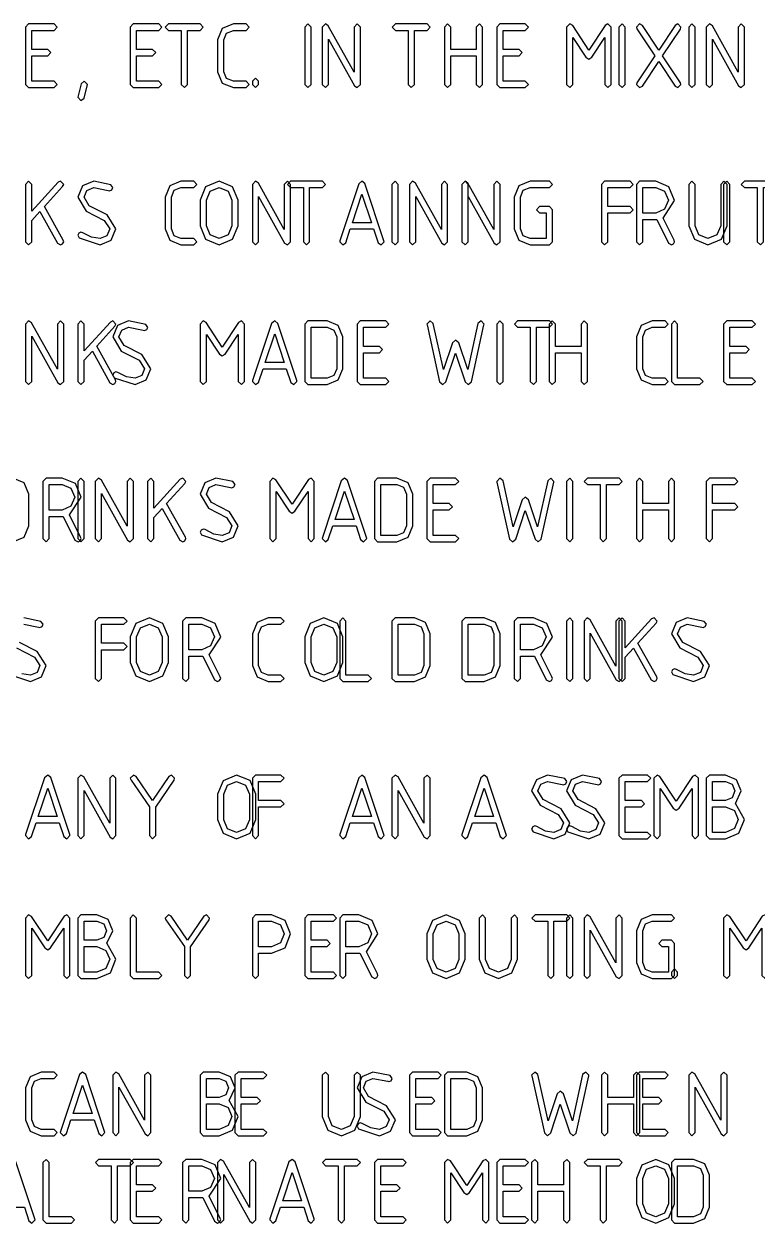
# Model space of a CAD drawing. Header units: metres. Extents: x 0 to 16.5, y 0 to 11.5.
# Drawn here: x 13.921 to 14.504, y 1.167 to 2.12 of the extents above; entities that cross this region are included whole.
import ezdxf

# ---------------------------------------------------------------- set-up
doc = ezdxf.new("R2010")
doc.units = ezdxf.units.M

msp = doc.modelspace()

# ---------------------------------------------------------------- linework, layer by layer
for points in [[(13.9242, 2.06944), (13.9444, 2.06944), (13.9469, 2.07194), (13.9444, 2.07449), (13.9267, 2.07449), (13.9267, 2.09478), (13.9394, 2.09478), (13.9419, 2.09728), (13.9394, 2.09983), (13.9267, 2.09983), (13.9267, 2.11501), (13.9444, 2.11501), (13.9469, 2.11751), (13.9444, 2.12007), (13.9242, 2.12007), (13.9217, 2.11751), (13.9217, 2.07194), (13.9242, 2.06944)], [(14.0075, 2.06944), (14.0278, 2.06944), (14.0303, 2.07194), (14.0278, 2.07449), (14.01, 2.07449), (14.01, 2.09478), (14.0228, 2.09478), (14.0253, 2.09728), (14.0228, 2.09983), (14.01, 2.09983), (14.01, 2.11501), (14.0278, 2.11501), (14.0303, 2.11751), (14.0278, 2.12007), (14.0075, 2.12007), (14.005, 2.11751), (14.005, 2.07194), (14.0075, 2.06944)], [(14.0354, 2.11501), (14.0456, 2.11501), (14.0456, 2.07194), (14.0481, 2.06944), (14.0506, 2.07194), (14.0506, 2.11501), (14.0607, 2.11501), (14.0632, 2.11751), (14.0607, 2.12007), (14.0354, 2.12007), (14.0329, 2.11751), (14.0354, 2.11501)], [(14.0871, 2.12007), (14.0782, 2.11637), (14.0744, 2.10742), (14.0744, 2.08208), (14.0782, 2.07314), (14.0871, 2.06944), (14.0972, 2.06944), (14.0997, 2.07194), (14.0972, 2.07449), (14.0871, 2.07449), (14.0817, 2.07667), (14.0794, 2.08208), (14.0794, 2.10742), (14.0817, 2.11285), (14.0871, 2.11501), (14.0972, 2.11501), (14.0997, 2.11751), (14.0972, 2.12007), (14.0871, 2.12007)], [(14.1489, 2.07194), (14.1489, 2.11751), (14.1464, 2.12007), (14.1439, 2.11751), (14.1439, 2.07194), (14.1464, 2.06944), (14.1489, 2.07194)], [(14.1626, 2.11854), (14.1603, 2.12007), (14.1578, 2.11751), (14.1578, 2.07194), (14.1603, 2.06944), (14.1628, 2.07194), (14.1628, 2.10792), (14.1835, 2.07081), (14.1857, 2.06944), (14.1882, 2.07194), (14.1882, 2.11751), (14.1857, 2.12007), (14.1832, 2.11751), (14.1832, 2.08176), (14.1626, 2.11854)], [(14.216, 2.11501), (14.2261, 2.11501), (14.2261, 2.07194), (14.2286, 2.06944), (14.2311, 2.07194), (14.2311, 2.11501), (14.2412, 2.11501), (14.2438, 2.11751), (14.2412, 2.12007), (14.216, 2.12007), (14.2135, 2.11751), (14.216, 2.11501)], [(14.2575, 2.06944), (14.26, 2.07194), (14.26, 2.09478), (14.2804, 2.09478), (14.2804, 2.07194), (14.2829, 2.06944), (14.2854, 2.07194), (14.2854, 2.11751), (14.2829, 2.12007), (14.2804, 2.11751), (14.2804, 2.09983), (14.26, 2.09983), (14.26, 2.11751), (14.2575, 2.12007), (14.255, 2.11751), (14.255, 2.07194), (14.2575, 2.06944)], [(14.2992, 2.06944), (14.3194, 2.06944), (14.3219, 2.07194), (14.3194, 2.07449), (14.3017, 2.07449), (14.3017, 2.09478), (14.3144, 2.09478), (14.3169, 2.09728), (14.3144, 2.09983), (14.3017, 2.09983), (14.3017, 2.11501), (14.3194, 2.11501), (14.3219, 2.11751), (14.3194, 2.12007), (14.2992, 2.12007), (14.2967, 2.11751), (14.2967, 2.07194), (14.2992, 2.06944)], [(14.3829, 2.11888), (14.37, 2.09933), (14.3571, 2.11882), (14.3547, 2.12007), (14.3522, 2.11751), (14.3522, 2.07194), (14.3547, 2.06944), (14.3572, 2.07194), (14.3572, 2.10932), (14.3676, 2.09375), (14.37, 2.09218), (14.3722, 2.09375), (14.3826, 2.10932), (14.3826, 2.07194), (14.3851, 2.06944), (14.3876, 2.07194), (14.3876, 2.11751), (14.3851, 2.12007), (14.3829, 2.11888)], [(14.3989, 2.07194), (14.3989, 2.11751), (14.3964, 2.12007), (14.3939, 2.11751), (14.3939, 2.07194), (14.3964, 2.06944), (14.3989, 2.07194)], [(14.4428, 2.11604), (14.4432, 2.11746), (14.4407, 2.12007), (14.4386, 2.11888), (14.4256, 2.09928), (14.4125, 2.11893), (14.4103, 2.12007), (14.4078, 2.11751), (14.4082, 2.1161), (14.4225, 2.09472), (14.4082, 2.07335), (14.4078, 2.07194), (14.4103, 2.06944), (14.4125, 2.07053), (14.4256, 2.09022), (14.4386, 2.07064), (14.4407, 2.06944), (14.4432, 2.07194), (14.4428, 2.07335), (14.4286, 2.09472), (14.4428, 2.11604)], [(14.4544, 2.07194), (14.4544, 2.11751), (14.4519, 2.12007), (14.4494, 2.11751), (14.4494, 2.07194), (14.4519, 2.06944), (14.4544, 2.07194)], [(14.4682, 2.11854), (14.4658, 2.12007), (14.4633, 2.11751), (14.4633, 2.07194), (14.4658, 2.06944), (14.4683, 2.07194), (14.4683, 2.10792), (14.489, 2.07081), (14.4912, 2.06944), (14.4938, 2.07194), (14.4938, 2.11751), (14.4912, 2.12007), (14.4887, 2.11751), (14.4887, 2.08176), (14.4682, 2.11854)], [(13.966, 2.0726), (13.9633, 2.06185), (13.9658, 2.05931), (13.9683, 2.06119), (13.971, 2.07194), (13.9683, 2.07449), (13.966, 2.0726)], [(14.1022, 2.07194), (14.1047, 2.06944), (14.1072, 2.07194), (14.1072, 2.07454), (14.1047, 2.07704), (14.1022, 2.07454), (14.1022, 2.07194)], [(13.9472, 1.94581), (13.9496, 1.94444), (13.9512, 1.94521), (13.9521, 1.94694), (13.9517, 1.94819), (13.9368, 1.97487), (13.9512, 1.99083), (13.9521, 1.99251), (13.9496, 1.99507), (13.9476, 1.99419), (13.9267, 1.97119), (13.9267, 1.99251), (13.9242, 1.99507), (13.9217, 1.99251), (13.9217, 1.94694), (13.9242, 1.94444), (13.9267, 1.94694), (13.9267, 1.96376), (13.9332, 1.97097), (13.9472, 1.94581)], [(13.9867, 1.96832), (13.9725, 1.97558), (13.9683, 1.98242), (13.9706, 1.98774), (13.976, 1.99001), (13.9876, 1.98768), (13.9886, 1.98742), (13.9904, 1.98813), (13.9912, 1.98996), (13.9896, 1.99229), (13.976, 1.99507), (13.9671, 1.99137), (13.9633, 1.98242), (13.9701, 1.97114), (13.9844, 1.96382), (13.9888, 1.95708), (13.9865, 1.95167), (13.9811, 1.94949), (13.9743, 1.95057), (13.9674, 1.9541), (13.9658, 1.95458), (13.9642, 1.95378), (13.9633, 1.95204), (13.9644, 1.94993), (13.9811, 1.94444), (13.99, 1.94814), (13.9937, 1.95708), (13.9867, 1.96832)], [(14.0454, 1.99507), (14.0365, 1.99137), (14.0328, 1.98242), (14.0328, 1.95708), (14.0365, 1.94814), (14.0454, 1.94444), (14.0556, 1.94444), (14.0581, 1.94694), (14.0556, 1.94949), (14.0454, 1.94949), (14.04, 1.95167), (14.0378, 1.95708), (14.0378, 1.98242), (14.04, 1.98785), (14.0454, 1.99001), (14.0556, 1.99001), (14.0581, 1.99251), (14.0556, 1.99507), (14.0454, 1.99507)], [(14.091, 1.97993), (14.0865, 1.99067), (14.0758, 1.99507), (14.065, 1.99056), (14.0606, 1.97993), (14.0606, 1.95969), (14.065, 1.94889), (14.0758, 1.94444), (14.0865, 1.94889), (14.091, 1.95969), (14.091, 1.97993)], [(14.1071, 1.99354), (14.1047, 1.99507), (14.1022, 1.99251), (14.1022, 1.94694), (14.1047, 1.94444), (14.1072, 1.94694), (14.1072, 1.98292), (14.1279, 1.94581), (14.1301, 1.94444), (14.1326, 1.94694), (14.1326, 1.99251), (14.1301, 1.99507), (14.1276, 1.99251), (14.1276, 1.95676), (14.1071, 1.99354)], [(14.1326, 1.99001), (14.1428, 1.99001), (14.1428, 1.94694), (14.1453, 1.94444), (14.1478, 1.94694), (14.1478, 1.99001), (14.1579, 1.99001), (14.1604, 1.99251), (14.1579, 1.99507), (14.1326, 1.99507), (14.1301, 1.99251), (14.1326, 1.99001)], [(14.2069, 1.94775), (14.1918, 1.99311), (14.1894, 1.99507), (14.1868, 1.993), (14.1718, 1.94775), (14.1717, 1.94694), (14.1742, 1.94444), (14.1765, 1.94618), (14.1801, 1.95708), (14.1986, 1.95708), (14.2022, 1.94618), (14.2046, 1.94444), (14.2071, 1.94694), (14.2069, 1.94775)], [(14.2183, 1.94694), (14.2183, 1.99251), (14.2158, 1.99507), (14.2133, 1.99251), (14.2133, 1.94694), (14.2158, 1.94444), (14.2183, 1.94694)], [(14.2321, 1.99354), (14.2297, 1.99507), (14.2272, 1.99251), (14.2272, 1.94694), (14.2297, 1.94444), (14.2322, 1.94694), (14.2322, 1.98292), (14.2529, 1.94581), (14.2551, 1.94444), (14.2576, 1.94694), (14.2576, 1.99251), (14.2551, 1.99507), (14.2526, 1.99251), (14.2526, 1.95676), (14.2321, 1.99354)], [(14.2739, 1.94694), (14.2739, 1.99251), (14.2714, 1.99507), (14.2689, 1.99251), (14.2689, 1.94694), (14.2714, 1.94444), (14.2739, 1.94694)], [(14.2737, 1.99354), (14.2714, 1.99507), (14.2689, 1.99251), (14.2689, 1.94694), (14.2714, 1.94444), (14.2739, 1.94694), (14.2739, 1.98292), (14.2946, 1.94581), (14.2968, 1.94444), (14.2993, 1.94694), (14.2993, 1.99251), (14.2968, 1.99507), (14.2943, 1.99251), (14.2943, 1.95676), (14.2737, 1.99354)], [(14.3178, 1.95167), (14.3156, 1.95708), (14.3156, 1.98242), (14.3178, 1.98785), (14.3232, 1.99001), (14.3385, 1.99001), (14.341, 1.99251), (14.3385, 1.99507), (14.3232, 1.99507), (14.3143, 1.99137), (14.3106, 1.98242), (14.3106, 1.95708), (14.3143, 1.94814), (14.3232, 1.94444), (14.3385, 1.94444), (14.341, 1.94694), (14.341, 1.97228), (14.3385, 1.97483), (14.3308, 1.97483), (14.3283, 1.97228), (14.3308, 1.96978), (14.336, 1.96978), (14.336, 1.94949), (14.3232, 1.94949), (14.3178, 1.95167)], [(14.3825, 1.94444), (14.385, 1.94694), (14.385, 1.96978), (14.4028, 1.96978), (14.4053, 1.97228), (14.4028, 1.97483), (14.385, 1.97483), (14.385, 1.99001), (14.4028, 1.99001), (14.4053, 1.99251), (14.4028, 1.99507), (14.3825, 1.99507), (14.38, 1.99251), (14.38, 1.94694), (14.3825, 1.94444)], [(14.4382, 1.97982), (14.4337, 1.99067), (14.4231, 1.99507), (14.4103, 1.99507), (14.4078, 1.99251), (14.4078, 1.94694), (14.4103, 1.94444), (14.4128, 1.94694), (14.4128, 1.96468), (14.4231, 1.96468), (14.4239, 1.96468), (14.4333, 1.94586), (14.4357, 1.94444), (14.4374, 1.94521), (14.4382, 1.94694), (14.4378, 1.94814), (14.429, 1.96576), (14.4382, 1.97982)], [(14.4774, 1.99507), (14.4749, 1.99251), (14.4749, 1.95958), (14.4718, 1.95236), (14.4647, 1.94949), (14.4575, 1.95236), (14.4544, 1.95958), (14.4544, 1.99251), (14.4519, 1.99507), (14.4494, 1.99251), (14.4494, 1.95969), (14.4539, 1.94889), (14.4647, 1.94444), (14.4754, 1.94889), (14.4799, 1.95969), (14.4799, 1.99251), (14.4774, 1.99507)], [(14.4822, 1.94694), (14.4822, 1.99251), (14.4797, 1.99507), (14.4772, 1.99251), (14.4772, 1.94694), (14.4797, 1.94444), (14.4822, 1.94694)], [(14.4938, 1.99001), (14.5039, 1.99001), (14.5039, 1.94694), (14.5064, 1.94444), (14.5089, 1.94694), (14.5089, 1.99001), (14.519, 1.99001), (14.5215, 1.99251), (14.519, 1.99507), (14.4938, 1.99507), (14.4912, 1.99251), (14.4938, 1.99001)], [(14.0829, 1.95236), (14.0758, 1.94949), (14.0686, 1.95236), (14.0656, 1.95958), (14.0656, 1.97993), (14.0686, 1.98714), (14.0758, 1.99001), (14.0829, 1.98714), (14.086, 1.97993), (14.086, 1.95958), (14.0829, 1.95236)], [(14.1969, 1.96208), (14.1819, 1.96208), (14.1894, 1.98469), (14.1969, 1.96208)], [(14.4231, 1.99001), (14.4301, 1.98703), (14.4332, 1.97993), (14.4301, 1.97271), (14.4231, 1.96972), (14.4128, 1.96972), (14.4128, 1.99001), (14.4231, 1.99001)], [(13.9265, 1.88243), (13.9242, 1.88396), (13.9217, 1.8814), (13.9217, 1.83583), (13.9242, 1.83333), (13.9267, 1.83583), (13.9267, 1.87181), (13.9474, 1.83469), (13.9496, 1.83333), (13.9521, 1.83583), (13.9521, 1.8814), (13.9496, 1.88396), (13.9471, 1.8814), (13.9471, 1.84565), (13.9265, 1.88243)], [(13.9889, 1.83469), (13.9912, 1.83333), (13.9929, 1.8341), (13.9937, 1.83583), (13.9933, 1.83708), (13.9785, 1.86376), (13.9929, 1.87972), (13.9937, 1.8814), (13.9912, 1.88396), (13.9893, 1.88308), (13.9683, 1.86008), (13.9683, 1.8814), (13.9658, 1.88396), (13.9633, 1.8814), (13.9633, 1.83583), (13.9658, 1.83333), (13.9683, 1.83583), (13.9683, 1.85265), (13.9749, 1.85986), (13.9889, 1.83469)], [(14.0144, 1.85721), (14.0003, 1.86447), (13.9961, 1.87131), (13.9983, 1.87663), (14.0038, 1.8789), (14.0154, 1.87657), (14.0164, 1.87631), (14.0182, 1.87701), (14.019, 1.87885), (14.0174, 1.88118), (14.0038, 1.88396), (13.9949, 1.88026), (13.9911, 1.87131), (13.9979, 1.86003), (14.0122, 1.85271), (14.0165, 1.84597), (14.0143, 1.84056), (14.0089, 1.83838), (14.0021, 1.83946), (13.9951, 1.84299), (13.9936, 1.84347), (13.9919, 1.84267), (13.9911, 1.84093), (13.9922, 1.83882), (14.0089, 1.83333), (14.0178, 1.83703), (14.0215, 1.84597), (14.0144, 1.85721)], [(14.0913, 1.88276), (14.0783, 1.86322), (14.0654, 1.88271), (14.0631, 1.88396), (14.0606, 1.8814), (14.0606, 1.83583), (14.0631, 1.83333), (14.0656, 1.83583), (14.0656, 1.87321), (14.076, 1.85764), (14.0783, 1.85607), (14.0806, 1.85764), (14.091, 1.87321), (14.091, 1.83583), (14.0935, 1.83333), (14.096, 1.83583), (14.096, 1.8814), (14.0935, 1.88396), (14.0913, 1.88276)], [(14.1375, 1.83664), (14.1224, 1.882), (14.12, 1.88396), (14.1174, 1.88189), (14.1024, 1.83664), (14.1022, 1.83583), (14.1047, 1.83333), (14.1071, 1.83507), (14.1107, 1.84597), (14.1292, 1.84597), (14.1328, 1.83507), (14.1351, 1.83333), (14.1376, 1.83583), (14.1375, 1.83664)], [(14.1439, 1.83583), (14.1464, 1.83333), (14.1617, 1.83333), (14.1706, 1.83703), (14.1743, 1.84597), (14.1743, 1.87131), (14.1706, 1.88026), (14.1617, 1.88396), (14.1464, 1.88396), (14.1439, 1.8814), (14.1439, 1.83583)], [(14.1617, 1.8789), (14.1671, 1.87674), (14.1693, 1.87131), (14.1693, 1.84597), (14.1671, 1.84056), (14.1617, 1.83838), (14.1489, 1.83838), (14.1489, 1.8789), (14.1617, 1.8789)], [(14.1881, 1.83333), (14.2083, 1.83333), (14.2108, 1.83583), (14.2083, 1.83838), (14.1906, 1.83838), (14.1906, 1.85867), (14.2033, 1.85867), (14.2058, 1.86117), (14.2033, 1.86372), (14.1906, 1.86372), (14.1906, 1.8789), (14.2083, 1.8789), (14.2108, 1.8814), (14.2083, 1.88396), (14.1881, 1.88396), (14.1856, 1.8814), (14.1856, 1.83583), (14.1881, 1.83333)], [(14.2664, 1.8666), (14.2639, 1.86871), (14.2614, 1.8666), (14.2542, 1.84526), (14.2461, 1.88189), (14.2436, 1.88396), (14.2411, 1.88135), (14.2412, 1.88081), (14.2512, 1.8355), (14.2538, 1.83333), (14.2562, 1.8355), (14.2639, 1.85829), (14.2715, 1.8355), (14.274, 1.83333), (14.2765, 1.83544), (14.2865, 1.88081), (14.2867, 1.88135), (14.2842, 1.88396), (14.2817, 1.88189), (14.2736, 1.84526), (14.2664, 1.8666)], [(14.3017, 1.83583), (14.3017, 1.8814), (14.2992, 1.88396), (14.2967, 1.8814), (14.2967, 1.83583), (14.2992, 1.83333), (14.3017, 1.83583)], [(14.3132, 1.8789), (14.3233, 1.8789), (14.3233, 1.83583), (14.3258, 1.83333), (14.3283, 1.83583), (14.3283, 1.8789), (14.3385, 1.8789), (14.341, 1.8814), (14.3385, 1.88396), (14.3132, 1.88396), (14.3107, 1.8814), (14.3132, 1.8789)], [(14.3408, 1.83333), (14.3433, 1.83583), (14.3433, 1.85867), (14.3637, 1.85867), (14.3637, 1.83583), (14.3662, 1.83333), (14.3688, 1.83583), (14.3688, 1.8814), (14.3662, 1.88396), (14.3637, 1.8814), (14.3637, 1.86372), (14.3433, 1.86372), (14.3433, 1.8814), (14.3408, 1.88396), (14.3383, 1.8814), (14.3383, 1.83583), (14.3408, 1.83333)], [(14.4204, 1.88396), (14.4115, 1.88026), (14.4078, 1.87131), (14.4078, 1.84597), (14.4115, 1.83703), (14.4204, 1.83333), (14.4306, 1.83333), (14.4331, 1.83583), (14.4306, 1.83838), (14.4204, 1.83838), (14.415, 1.84056), (14.4128, 1.84597), (14.4128, 1.87131), (14.415, 1.87674), (14.4204, 1.8789), (14.4306, 1.8789), (14.4331, 1.8814), (14.4306, 1.88396), (14.4204, 1.88396)], [(14.4356, 1.83583), (14.4381, 1.83333), (14.4583, 1.83333), (14.4608, 1.83583), (14.4583, 1.83838), (14.4406, 1.83838), (14.4406, 1.8814), (14.4381, 1.88396), (14.4356, 1.8814), (14.4356, 1.83583)], [(14.4797, 1.83333), (14.5, 1.83333), (14.5025, 1.83583), (14.5, 1.83838), (14.4822, 1.83838), (14.4822, 1.85867), (14.495, 1.85867), (14.4975, 1.86117), (14.495, 1.86372), (14.4822, 1.86372), (14.4822, 1.8789), (14.5, 1.8789), (14.5025, 1.8814), (14.5, 1.88396), (14.4797, 1.88396), (14.4772, 1.8814), (14.4772, 1.83583), (14.4797, 1.83333)], [(14.1275, 1.85097), (14.1125, 1.85097), (14.12, 1.87358), (14.1275, 1.85097)], [(13.8939, 1.71083), (13.8964, 1.70833), (13.9117, 1.70833), (13.9206, 1.71203), (13.9243, 1.72097), (13.9243, 1.74631), (13.9206, 1.75526), (13.9117, 1.75896), (13.8964, 1.75896), (13.8939, 1.7564), (13.8939, 1.71083)], [(13.966, 1.74371), (13.9615, 1.75456), (13.9508, 1.75896), (13.9381, 1.75896), (13.9356, 1.7564), (13.9356, 1.71083), (13.9381, 1.70833), (13.9406, 1.71083), (13.9406, 1.72857), (13.9508, 1.72857), (13.9517, 1.72857), (13.9611, 1.70975), (13.9635, 1.70833), (13.9651, 1.7091), (13.966, 1.71083), (13.9656, 1.71203), (13.9568, 1.72965), (13.966, 1.74371)], [(13.9683, 1.71083), (13.9683, 1.7564), (13.9658, 1.75896), (13.9633, 1.7564), (13.9633, 1.71083), (13.9658, 1.70833), (13.9683, 1.71083)], [(13.9821, 1.75743), (13.9797, 1.75896), (13.9772, 1.7564), (13.9772, 1.71083), (13.9797, 1.70833), (13.9822, 1.71083), (13.9822, 1.74681), (14.0029, 1.70969), (14.0051, 1.70833), (14.0076, 1.71083), (14.0076, 1.7564), (14.0051, 1.75896), (14.0026, 1.7564), (14.0026, 1.72065), (13.9821, 1.75743)], [(14.0444, 1.70969), (14.0468, 1.70833), (14.0485, 1.7091), (14.0493, 1.71083), (14.0489, 1.71208), (14.034, 1.73876), (14.0485, 1.75472), (14.0493, 1.7564), (14.0468, 1.75896), (14.0449, 1.75808), (14.0239, 1.73508), (14.0239, 1.7564), (14.0214, 1.75896), (14.0189, 1.7564), (14.0189, 1.71083), (14.0214, 1.70833), (14.0239, 1.71083), (14.0239, 1.72765), (14.0304, 1.73486), (14.0444, 1.70969)], [(14.0839, 1.73221), (14.0697, 1.73947), (14.0656, 1.74631), (14.0678, 1.75162), (14.0732, 1.7539), (14.0849, 1.75157), (14.0858, 1.75131), (14.0876, 1.75201), (14.0885, 1.75385), (14.0868, 1.75618), (14.0732, 1.75896), (14.0643, 1.75526), (14.0606, 1.74631), (14.0674, 1.73503), (14.0817, 1.72771), (14.086, 1.72097), (14.0838, 1.71556), (14.0783, 1.71337), (14.0715, 1.71446), (14.0646, 1.71799), (14.0631, 1.71847), (14.0614, 1.71767), (14.0606, 1.71593), (14.0617, 1.71382), (14.0783, 1.70833), (14.0872, 1.71203), (14.091, 1.72097), (14.0839, 1.73221)], [(14.1468, 1.75776), (14.1339, 1.73822), (14.121, 1.75771), (14.1186, 1.75896), (14.1161, 1.7564), (14.1161, 1.71083), (14.1186, 1.70833), (14.1211, 1.71083), (14.1211, 1.74821), (14.1315, 1.73264), (14.1339, 1.73107), (14.1361, 1.73264), (14.1465, 1.74821), (14.1465, 1.71083), (14.149, 1.70833), (14.1515, 1.71083), (14.1515, 1.7564), (14.149, 1.75896), (14.1468, 1.75776)], [(14.1931, 1.71164), (14.1779, 1.757), (14.1756, 1.75896), (14.1729, 1.75689), (14.1579, 1.71164), (14.1578, 1.71083), (14.1603, 1.70833), (14.1626, 1.71007), (14.1662, 1.72097), (14.1847, 1.72097), (14.1883, 1.71007), (14.1907, 1.70833), (14.1932, 1.71083), (14.1931, 1.71164)], [(14.1994, 1.71083), (14.2019, 1.70833), (14.2172, 1.70833), (14.2261, 1.71203), (14.2299, 1.72097), (14.2299, 1.74631), (14.2261, 1.75526), (14.2172, 1.75896), (14.2019, 1.75896), (14.1994, 1.7564), (14.1994, 1.71083)], [(14.2436, 1.70833), (14.2639, 1.70833), (14.2664, 1.71083), (14.2639, 1.71337), (14.2461, 1.71337), (14.2461, 1.73367), (14.2589, 1.73367), (14.2614, 1.73617), (14.2589, 1.73872), (14.2461, 1.73872), (14.2461, 1.7539), (14.2639, 1.7539), (14.2664, 1.7564), (14.2639, 1.75896), (14.2436, 1.75896), (14.2411, 1.7564), (14.2411, 1.71083), (14.2436, 1.70833)], [(14.3219, 1.7416), (14.3194, 1.74371), (14.3169, 1.7416), (14.3097, 1.72026), (14.3017, 1.75689), (14.2992, 1.75896), (14.2967, 1.75635), (14.2968, 1.75581), (14.3068, 1.7105), (14.3093, 1.70833), (14.3118, 1.7105), (14.3194, 1.73329), (14.3271, 1.7105), (14.3296, 1.70833), (14.3321, 1.71044), (14.3421, 1.75581), (14.3422, 1.75635), (14.3397, 1.75896), (14.3372, 1.75689), (14.3292, 1.72026), (14.3219, 1.7416)], [(14.3572, 1.71083), (14.3572, 1.7564), (14.3547, 1.75896), (14.3522, 1.7564), (14.3522, 1.71083), (14.3547, 1.70833), (14.3572, 1.71083)], [(14.3688, 1.7539), (14.3789, 1.7539), (14.3789, 1.71083), (14.3814, 1.70833), (14.3839, 1.71083), (14.3839, 1.7539), (14.394, 1.7539), (14.3965, 1.7564), (14.394, 1.75896), (14.3688, 1.75896), (14.3662, 1.7564), (14.3688, 1.7539)], [(14.4103, 1.70833), (14.4128, 1.71083), (14.4128, 1.73367), (14.4332, 1.73367), (14.4332, 1.71083), (14.4357, 1.70833), (14.4382, 1.71083), (14.4382, 1.7564), (14.4357, 1.75896), (14.4332, 1.7564), (14.4332, 1.73872), (14.4128, 1.73872), (14.4128, 1.7564), (14.4103, 1.75896), (14.4078, 1.7564), (14.4078, 1.71083), (14.4103, 1.70833)], [(14.4658, 1.70833), (14.4683, 1.71083), (14.4683, 1.73367), (14.4861, 1.73367), (14.4886, 1.73617), (14.4861, 1.73872), (14.4683, 1.73872), (14.4683, 1.7539), (14.4861, 1.7539), (14.4886, 1.7564), (14.4861, 1.75896), (14.4658, 1.75896), (14.4633, 1.7564), (14.4633, 1.71083), (14.4658, 1.70833)], [(13.9508, 1.7539), (13.9579, 1.75092), (13.961, 1.74382), (13.9579, 1.7366), (13.9508, 1.73361), (13.9406, 1.73361), (13.9406, 1.7539), (13.9508, 1.7539)], [(14.1831, 1.72597), (14.1681, 1.72597), (14.1756, 1.74858), (14.1831, 1.72597)], [(14.2172, 1.7539), (14.2226, 1.75174), (14.2249, 1.74631), (14.2249, 1.72097), (14.2226, 1.71556), (14.2172, 1.71337), (14.2044, 1.71337), (14.2044, 1.7539), (14.2172, 1.7539)], [(13.9797, 1.59722), (13.9822, 1.59972), (13.9822, 1.62256), (14, 1.62256), (14.0025, 1.62506), (14, 1.62761), (13.9822, 1.62761), (13.9822, 1.64279), (14, 1.64279), (14.0025, 1.64529), (14, 1.64785), (13.9797, 1.64785), (13.9772, 1.64529), (13.9772, 1.59972), (13.9797, 1.59722)], [(14.0354, 1.63271), (14.031, 1.64344), (14.0203, 1.64785), (14.0094, 1.64333), (14.005, 1.63271), (14.005, 1.61247), (14.0094, 1.60167), (14.0203, 1.59722), (14.031, 1.60167), (14.0354, 1.61247), (14.0354, 1.63271)], [(14.0274, 1.60514), (14.0203, 1.60226), (14.0131, 1.60514), (14.01, 1.61236), (14.01, 1.63271), (14.0131, 1.63992), (14.0203, 1.64279), (14.0274, 1.63992), (14.0304, 1.63271), (14.0304, 1.61236), (14.0274, 1.60514)], [(14.0771, 1.6326), (14.0726, 1.64344), (14.0619, 1.64785), (14.0492, 1.64785), (14.0467, 1.64529), (14.0467, 1.59972), (14.0492, 1.59722), (14.0517, 1.59972), (14.0517, 1.61746), (14.0619, 1.61746), (14.0628, 1.61746), (14.0722, 1.59864), (14.0746, 1.59722), (14.0762, 1.59799), (14.0771, 1.59972), (14.0767, 1.60092), (14.0679, 1.61854), (14.0771, 1.6326)], [(14.0619, 1.64279), (14.069, 1.63981), (14.0721, 1.63271), (14.069, 1.62549), (14.0619, 1.6225), (14.0517, 1.6225), (14.0517, 1.64279), (14.0619, 1.64279)], [(14.1149, 1.64785), (14.106, 1.64415), (14.1022, 1.63519), (14.1022, 1.60986), (14.106, 1.60092), (14.1149, 1.59722), (14.125, 1.59722), (14.1275, 1.59972), (14.125, 1.60226), (14.1149, 1.60226), (14.1094, 1.60444), (14.1072, 1.60986), (14.1072, 1.63519), (14.1094, 1.64063), (14.1149, 1.64279), (14.125, 1.64279), (14.1275, 1.64529), (14.125, 1.64785), (14.1149, 1.64785)], [(14.1743, 1.63271), (14.1699, 1.64344), (14.1592, 1.64785), (14.1483, 1.64333), (14.1439, 1.63271), (14.1439, 1.61247), (14.1483, 1.60167), (14.1592, 1.59722), (14.1699, 1.60167), (14.1743, 1.61247), (14.1743, 1.63271)], [(14.1662, 1.60514), (14.1592, 1.60226), (14.1519, 1.60514), (14.1489, 1.61236), (14.1489, 1.63271), (14.1519, 1.63992), (14.1592, 1.64279), (14.1662, 1.63992), (14.1693, 1.63271), (14.1693, 1.61236), (14.1662, 1.60514)], [(14.1717, 1.59972), (14.1742, 1.59722), (14.1944, 1.59722), (14.1969, 1.59972), (14.1944, 1.60226), (14.1767, 1.60226), (14.1767, 1.64529), (14.1742, 1.64785), (14.1717, 1.64529), (14.1717, 1.59972)], [(14.2133, 1.59972), (14.2158, 1.59722), (14.2311, 1.59722), (14.24, 1.60092), (14.2438, 1.60986), (14.2438, 1.63519), (14.24, 1.64415), (14.2311, 1.64785), (14.2158, 1.64785), (14.2133, 1.64529), (14.2133, 1.59972)], [(14.2311, 1.64279), (14.2365, 1.64063), (14.2387, 1.63519), (14.2387, 1.60986), (14.2365, 1.60444), (14.2311, 1.60226), (14.2183, 1.60226), (14.2183, 1.64279), (14.2311, 1.64279)], [(14.2689, 1.59972), (14.2714, 1.59722), (14.2867, 1.59722), (14.2956, 1.60092), (14.2993, 1.60986), (14.2993, 1.63519), (14.2956, 1.64415), (14.2867, 1.64785), (14.2714, 1.64785), (14.2689, 1.64529), (14.2689, 1.59972)], [(14.2867, 1.64279), (14.2921, 1.64063), (14.2943, 1.63519), (14.2943, 1.60986), (14.2921, 1.60444), (14.2867, 1.60226), (14.2739, 1.60226), (14.2739, 1.64279), (14.2867, 1.64279)], [(14.341, 1.6326), (14.3365, 1.64344), (14.3258, 1.64785), (14.3131, 1.64785), (14.3106, 1.64529), (14.3106, 1.59972), (14.3131, 1.59722), (14.3156, 1.59972), (14.3156, 1.61746), (14.3258, 1.61746), (14.3267, 1.61746), (14.3361, 1.59864), (14.3385, 1.59722), (14.3401, 1.59799), (14.341, 1.59972), (14.3406, 1.60092), (14.3318, 1.61854), (14.341, 1.6326)], [(14.3258, 1.64279), (14.3329, 1.63981), (14.336, 1.63271), (14.3329, 1.62549), (14.3258, 1.6225), (14.3156, 1.6225), (14.3156, 1.64279), (14.3258, 1.64279)], [(14.3572, 1.59972), (14.3572, 1.64529), (14.3547, 1.64785), (14.3522, 1.64529), (14.3522, 1.59972), (14.3547, 1.59722), (14.3572, 1.59972)], [(14.371, 1.64632), (14.3686, 1.64785), (14.3661, 1.64529), (14.3661, 1.59972), (14.3686, 1.59722), (14.3711, 1.59972), (14.3711, 1.63569), (14.3918, 1.59858), (14.394, 1.59722), (14.3965, 1.59972), (14.3965, 1.64529), (14.394, 1.64785), (14.3915, 1.64529), (14.3915, 1.60954), (14.371, 1.64632)], [(14.4194, 1.59858), (14.4218, 1.59722), (14.4235, 1.59799), (14.4243, 1.59972), (14.4239, 1.60097), (14.409, 1.62765), (14.4235, 1.64361), (14.4243, 1.64529), (14.4218, 1.64785), (14.4199, 1.64697), (14.3989, 1.62397), (14.3989, 1.64529), (14.3964, 1.64785), (14.3939, 1.64529), (14.3939, 1.59972), (14.3964, 1.59722), (14.3989, 1.59972), (14.3989, 1.61654), (14.4054, 1.62375), (14.4194, 1.59858)], [(14.4589, 1.6211), (14.4447, 1.62836), (14.4406, 1.63519), (14.4428, 1.64051), (14.4482, 1.64279), (14.4599, 1.64046), (14.4608, 1.64019), (14.4626, 1.6409), (14.4635, 1.64274), (14.4618, 1.64507), (14.4482, 1.64785), (14.4393, 1.64415), (14.4356, 1.63519), (14.4424, 1.62392), (14.4567, 1.6166), (14.461, 1.60986), (14.4588, 1.60444), (14.4533, 1.60226), (14.4465, 1.60335), (14.4396, 1.60687), (14.4381, 1.60736), (14.4364, 1.60656), (14.4356, 1.60482), (14.4367, 1.60271), (14.4533, 1.59722), (14.4622, 1.60092), (14.466, 1.60986), (14.4589, 1.6211)], [(13.9569, 1.47553), (13.9418, 1.52089), (13.9394, 1.52285), (13.9368, 1.52078), (13.9218, 1.47553), (13.9217, 1.47472), (13.9242, 1.47222), (13.9265, 1.47396), (13.9301, 1.48486), (13.9486, 1.48486), (13.9522, 1.47396), (13.9546, 1.47222), (13.9571, 1.47472), (13.9569, 1.47553)], [(13.9682, 1.52132), (13.9658, 1.52285), (13.9633, 1.52029), (13.9633, 1.47472), (13.9658, 1.47222), (13.9683, 1.47472), (13.9683, 1.51069), (13.989, 1.47358), (13.9912, 1.47222), (13.9937, 1.47472), (13.9937, 1.52029), (13.9912, 1.52285), (13.9888, 1.52029), (13.9888, 1.48454), (13.9682, 1.52132)], [(14.04, 1.51882), (14.0404, 1.52029), (14.0379, 1.52285), (14.0358, 1.52171), (14.0228, 1.50276), (14.0097, 1.52171), (14.0076, 1.52285), (14.0051, 1.52029), (14.0057, 1.51882), (14.0203, 1.49756), (14.0203, 1.47472), (14.0228, 1.47222), (14.0253, 1.47472), (14.0253, 1.4974), (14.04, 1.51882)], [(14.1049, 1.50771), (14.1004, 1.51844), (14.0897, 1.52285), (14.0789, 1.51833), (14.0744, 1.50771), (14.0744, 1.48747), (14.0789, 1.47667), (14.0897, 1.47222), (14.1004, 1.47667), (14.1049, 1.48747), (14.1049, 1.50771)], [(14.0968, 1.48014), (14.0897, 1.47726), (14.0825, 1.48014), (14.0794, 1.48736), (14.0794, 1.50771), (14.0825, 1.51492), (14.0897, 1.51779), (14.0968, 1.51492), (14.0999, 1.50771), (14.0999, 1.48736), (14.0968, 1.48014)], [(14.1047, 1.47222), (14.1072, 1.47472), (14.1072, 1.49756), (14.125, 1.49756), (14.1275, 1.50006), (14.125, 1.50261), (14.1072, 1.50261), (14.1072, 1.51779), (14.125, 1.51779), (14.1275, 1.52029), (14.125, 1.52285), (14.1047, 1.52285), (14.1022, 1.52029), (14.1022, 1.47472), (14.1047, 1.47222)], [(14.2069, 1.47553), (14.1918, 1.52089), (14.1894, 1.52285), (14.1868, 1.52078), (14.1718, 1.47553), (14.1717, 1.47472), (14.1742, 1.47222), (14.1765, 1.47396), (14.1801, 1.48486), (14.1986, 1.48486), (14.2022, 1.47396), (14.2046, 1.47222), (14.2071, 1.47472), (14.2069, 1.47553)], [(14.2182, 1.52132), (14.2158, 1.52285), (14.2133, 1.52029), (14.2133, 1.47472), (14.2158, 1.47222), (14.2183, 1.47472), (14.2183, 1.51069), (14.239, 1.47358), (14.2412, 1.47222), (14.2438, 1.47472), (14.2438, 1.52029), (14.2412, 1.52285), (14.2387, 1.52029), (14.2387, 1.48454), (14.2182, 1.52132)], [(14.3042, 1.47553), (14.289, 1.52089), (14.2867, 1.52285), (14.284, 1.52078), (14.269, 1.47553), (14.2689, 1.47472), (14.2714, 1.47222), (14.2737, 1.47396), (14.2774, 1.48486), (14.2958, 1.48486), (14.2994, 1.47396), (14.3018, 1.47222), (14.3043, 1.47472), (14.3042, 1.47553)], [(14.3478, 1.4961), (14.3336, 1.50336), (14.3294, 1.51019), (14.3317, 1.51551), (14.3371, 1.51779), (14.3487, 1.51546), (14.3497, 1.51519), (14.3515, 1.5159), (14.3524, 1.51774), (14.3507, 1.52007), (14.3371, 1.52285), (14.3282, 1.51915), (14.3244, 1.51019), (14.3312, 1.49892), (14.3456, 1.4916), (14.3499, 1.48486), (14.3476, 1.47944), (14.3422, 1.47726), (14.3354, 1.47835), (14.3285, 1.48187), (14.3269, 1.48236), (14.3253, 1.48156), (14.3244, 1.47982), (14.3256, 1.47771), (14.3422, 1.47222), (14.3511, 1.47592), (14.3549, 1.48486), (14.3478, 1.4961)], [(14.3756, 1.4961), (14.3614, 1.50336), (14.3572, 1.51019), (14.3594, 1.51551), (14.3649, 1.51779), (14.3765, 1.51546), (14.3775, 1.51519), (14.3793, 1.5159), (14.3801, 1.51774), (14.3785, 1.52007), (14.3649, 1.52285), (14.356, 1.51915), (14.3522, 1.51019), (14.359, 1.49892), (14.3733, 1.4916), (14.3776, 1.48486), (14.3754, 1.47944), (14.37, 1.47726), (14.3632, 1.47835), (14.3563, 1.48187), (14.3547, 1.48236), (14.3531, 1.48156), (14.3522, 1.47982), (14.3533, 1.47771), (14.37, 1.47222), (14.3789, 1.47592), (14.3826, 1.48486), (14.3756, 1.4961)], [(14.3964, 1.47222), (14.4167, 1.47222), (14.4192, 1.47472), (14.4167, 1.47726), (14.3989, 1.47726), (14.3989, 1.49756), (14.4117, 1.49756), (14.4142, 1.50006), (14.4117, 1.50261), (14.3989, 1.50261), (14.3989, 1.51779), (14.4167, 1.51779), (14.4192, 1.52029), (14.4167, 1.52285), (14.3964, 1.52285), (14.3939, 1.52029), (14.3939, 1.47472), (14.3964, 1.47222)], [(14.4524, 1.52165), (14.4394, 1.50211), (14.4265, 1.5216), (14.4242, 1.52285), (14.4217, 1.52029), (14.4217, 1.47472), (14.4242, 1.47222), (14.4267, 1.47472), (14.4267, 1.5121), (14.4371, 1.49653), (14.4394, 1.49496), (14.4417, 1.49653), (14.4521, 1.5121), (14.4521, 1.47472), (14.4546, 1.47222), (14.4571, 1.47472), (14.4571, 1.52029), (14.4546, 1.52285), (14.4524, 1.52165)], [(14.4912, 1.51019), (14.4875, 1.51915), (14.4786, 1.52285), (14.4658, 1.52285), (14.4633, 1.52029), (14.4633, 1.47472), (14.4658, 1.47222), (14.4786, 1.47222), (14.4893, 1.47667), (14.4938, 1.48747), (14.4865, 1.50032), (14.4912, 1.51019)], [(14.4786, 1.51779), (14.484, 1.51563), (14.4861, 1.51019), (14.484, 1.50478), (14.4786, 1.50261), (14.4683, 1.50261), (14.4683, 1.51779), (14.4786, 1.51779)], [(13.9469, 1.48986), (13.9319, 1.48986), (13.9394, 1.51247), (13.9469, 1.48986)], [(14.1969, 1.48986), (14.1819, 1.48986), (14.1894, 1.51247), (14.1969, 1.48986)], [(14.2942, 1.48986), (14.2792, 1.48986), (14.2867, 1.51247), (14.2942, 1.48986)], [(14.4786, 1.49756), (14.4857, 1.49457), (14.4887, 1.48747), (14.4857, 1.48025), (14.4786, 1.47726), (14.4683, 1.47726), (14.4683, 1.49756), (14.4786, 1.49756)], [(13.9524, 1.41054), (13.9394, 1.391), (13.9265, 1.41049), (13.9242, 1.41174), (13.9217, 1.40918), (13.9217, 1.36361), (13.9242, 1.36111), (13.9267, 1.36361), (13.9267, 1.40099), (13.9371, 1.38542), (13.9394, 1.38384), (13.9417, 1.38542), (13.9521, 1.40099), (13.9521, 1.36361), (13.9546, 1.36111), (13.9571, 1.36361), (13.9571, 1.40918), (13.9546, 1.41174), (13.9524, 1.41054)], [(13.9912, 1.39908), (13.9875, 1.40804), (13.9786, 1.41174), (13.9658, 1.41174), (13.9633, 1.40918), (13.9633, 1.36361), (13.9658, 1.36111), (13.9786, 1.36111), (13.9893, 1.36556), (13.9937, 1.37636), (13.9865, 1.38921), (13.9912, 1.39908)], [(14.005, 1.36361), (14.0075, 1.36111), (14.0278, 1.36111), (14.0303, 1.36361), (14.0278, 1.36616), (14.01, 1.36616), (14.01, 1.40918), (14.0075, 1.41174), (14.005, 1.40918), (14.005, 1.36361)], [(14.0678, 1.40771), (14.0682, 1.40918), (14.0657, 1.41174), (14.0636, 1.4106), (14.0506, 1.39165), (14.0375, 1.4106), (14.0354, 1.41174), (14.0329, 1.40918), (14.0335, 1.40771), (14.0481, 1.38645), (14.0481, 1.36361), (14.0506, 1.36111), (14.0531, 1.36361), (14.0531, 1.38628), (14.0678, 1.40771)], [(14.1022, 1.40918), (14.1022, 1.36361), (14.1047, 1.36111), (14.1072, 1.36361), (14.1072, 1.38135), (14.1174, 1.38135), (14.1283, 1.38558), (14.1326, 1.3966), (14.1282, 1.40733), (14.1175, 1.41174), (14.1047, 1.41174), (14.1022, 1.40918)], [(14.1464, 1.36111), (14.1667, 1.36111), (14.1692, 1.36361), (14.1667, 1.36616), (14.1489, 1.36616), (14.1489, 1.38645), (14.1617, 1.38645), (14.1642, 1.38894), (14.1617, 1.3915), (14.1489, 1.3915), (14.1489, 1.40668), (14.1667, 1.40668), (14.1692, 1.40918), (14.1667, 1.41174), (14.1464, 1.41174), (14.1439, 1.40918), (14.1439, 1.36361), (14.1464, 1.36111)], [(14.2021, 1.39649), (14.1976, 1.40733), (14.1869, 1.41174), (14.1742, 1.41174), (14.1717, 1.40918), (14.1717, 1.36361), (14.1742, 1.36111), (14.1767, 1.36361), (14.1767, 1.38135), (14.1869, 1.38135), (14.1878, 1.38135), (14.1972, 1.36252), (14.1996, 1.36111), (14.2012, 1.36187), (14.2021, 1.36361), (14.2017, 1.3648), (14.1929, 1.38243), (14.2021, 1.39649)], [(14.2715, 1.3966), (14.2671, 1.40733), (14.2564, 1.41174), (14.2456, 1.40722), (14.2411, 1.3966), (14.2411, 1.37636), (14.2456, 1.36556), (14.2564, 1.36111), (14.2671, 1.36556), (14.2715, 1.37636), (14.2715, 1.3966)], [(14.3107, 1.41174), (14.3082, 1.40918), (14.3082, 1.37625), (14.3051, 1.36903), (14.2981, 1.36616), (14.2908, 1.36903), (14.2878, 1.37625), (14.2878, 1.40918), (14.2853, 1.41174), (14.2828, 1.40918), (14.2828, 1.37636), (14.2872, 1.36556), (14.2981, 1.36111), (14.3087, 1.36556), (14.3132, 1.37636), (14.3132, 1.40918), (14.3107, 1.41174)], [(14.3271, 1.40668), (14.3372, 1.40668), (14.3372, 1.36361), (14.3397, 1.36111), (14.3422, 1.36361), (14.3422, 1.40668), (14.3524, 1.40668), (14.3549, 1.40918), (14.3524, 1.41174), (14.3271, 1.41174), (14.3246, 1.40918), (14.3271, 1.40668)], [(14.3572, 1.36361), (14.3572, 1.40918), (14.3547, 1.41174), (14.3522, 1.40918), (14.3522, 1.36361), (14.3547, 1.36111), (14.3572, 1.36361)], [(14.371, 1.41021), (14.3686, 1.41174), (14.3661, 1.40918), (14.3661, 1.36361), (14.3686, 1.36111), (14.3711, 1.36361), (14.3711, 1.39958), (14.3918, 1.36247), (14.394, 1.36111), (14.3965, 1.36361), (14.3965, 1.40918), (14.394, 1.41174), (14.3915, 1.40918), (14.3915, 1.37343), (14.371, 1.41021)], [(14.415, 1.36833), (14.4128, 1.37375), (14.4128, 1.39908), (14.415, 1.40451), (14.4204, 1.40668), (14.4357, 1.40668), (14.4382, 1.40918), (14.4357, 1.41174), (14.4204, 1.41174), (14.4115, 1.40804), (14.4078, 1.39908), (14.4078, 1.37375), (14.4115, 1.3648), (14.4204, 1.36111), (14.4357, 1.36111), (14.4382, 1.36361), (14.4382, 1.38894), (14.4357, 1.3915), (14.4281, 1.3915), (14.4256, 1.38894), (14.4281, 1.38645), (14.4332, 1.38645), (14.4332, 1.36616), (14.4204, 1.36616), (14.415, 1.36833)], [(14.5079, 1.41054), (14.495, 1.391), (14.4821, 1.41049), (14.4797, 1.41174), (14.4772, 1.40918), (14.4772, 1.36361), (14.4797, 1.36111), (14.4822, 1.36361), (14.4822, 1.40099), (14.4926, 1.38542), (14.495, 1.38384), (14.4972, 1.38542), (14.5076, 1.40099), (14.5076, 1.36361), (14.5101, 1.36111), (14.5126, 1.36361), (14.5126, 1.40918), (14.5101, 1.41174), (14.5079, 1.41054)], [(13.9786, 1.40668), (13.984, 1.40451), (13.9861, 1.39908), (13.984, 1.39367), (13.9786, 1.3915), (13.9683, 1.3915), (13.9683, 1.40668), (13.9786, 1.40668)], [(14.1175, 1.40668), (14.1246, 1.40369), (14.1276, 1.3966), (14.1246, 1.38938), (14.1175, 1.38639), (14.1072, 1.38639), (14.1072, 1.40668), (14.1175, 1.40668)], [(14.1869, 1.40668), (14.194, 1.40369), (14.1971, 1.3966), (14.194, 1.38938), (14.1869, 1.38639), (14.1767, 1.38639), (14.1767, 1.40668), (14.1869, 1.40668)], [(14.2635, 1.36903), (14.2564, 1.36616), (14.2492, 1.36903), (14.2461, 1.37625), (14.2461, 1.3966), (14.2492, 1.40381), (14.2564, 1.40668), (14.2635, 1.40381), (14.2665, 1.3966), (14.2665, 1.37625), (14.2635, 1.36903)], [(13.9786, 1.38645), (13.9857, 1.38346), (13.9888, 1.37636), (13.9857, 1.36914), (13.9786, 1.36616), (13.9683, 1.36616), (13.9683, 1.38645), (13.9786, 1.38645)], [(14.4356, 1.36361), (14.4381, 1.36111), (14.4406, 1.36361), (14.4406, 1.36621), (14.4381, 1.36871), (14.4356, 1.36621), (14.4356, 1.36361)], [(13.9343, 1.28673), (13.9254, 1.28304), (13.9217, 1.27409), (13.9217, 1.24875), (13.9254, 1.2398), (13.9343, 1.23611), (13.9444, 1.23611), (13.9469, 1.23861), (13.9444, 1.24116), (13.9343, 1.24116), (13.9289, 1.24333), (13.9267, 1.24875), (13.9267, 1.27409), (13.9289, 1.27951), (13.9343, 1.28168), (13.9444, 1.28168), (13.9469, 1.28418), (13.9444, 1.28673), (13.9343, 1.28673)], [(13.9847, 1.23942), (13.9696, 1.28478), (13.9672, 1.28673), (13.9646, 1.28467), (13.9496, 1.23942), (13.9494, 1.23861), (13.9519, 1.23611), (13.9543, 1.23785), (13.9579, 1.24875), (13.9764, 1.24875), (13.98, 1.23785), (13.9824, 1.23611), (13.9849, 1.23861), (13.9847, 1.23942)], [(13.996, 1.28521), (13.9936, 1.28673), (13.9911, 1.28418), (13.9911, 1.23861), (13.9936, 1.23611), (13.9961, 1.23861), (13.9961, 1.27458), (14.0168, 1.23747), (14.019, 1.23611), (14.0215, 1.23861), (14.0215, 1.28418), (14.019, 1.28673), (14.0165, 1.28418), (14.0165, 1.24843), (13.996, 1.28521)], [(14.0885, 1.27409), (14.0847, 1.28304), (14.0758, 1.28673), (14.0631, 1.28673), (14.0606, 1.28418), (14.0606, 1.23861), (14.0631, 1.23611), (14.0758, 1.23611), (14.0865, 1.24056), (14.091, 1.25136), (14.0838, 1.26421), (14.0885, 1.27409)], [(14.0758, 1.28168), (14.0812, 1.27951), (14.0833, 1.27409), (14.0812, 1.26866), (14.0758, 1.26649), (14.0656, 1.26649), (14.0656, 1.28168), (14.0758, 1.28168)], [(14.0908, 1.23611), (14.1111, 1.23611), (14.1136, 1.23861), (14.1111, 1.24116), (14.0933, 1.24116), (14.0933, 1.26145), (14.1061, 1.26145), (14.1086, 1.26394), (14.1061, 1.26649), (14.0933, 1.26649), (14.0933, 1.28168), (14.1111, 1.28168), (14.1136, 1.28418), (14.1111, 1.28673), (14.0908, 1.28673), (14.0883, 1.28418), (14.0883, 1.23861), (14.0908, 1.23611)], [(14.1857, 1.28673), (14.1832, 1.28418), (14.1832, 1.25125), (14.1801, 1.24403), (14.1731, 1.24116), (14.1658, 1.24403), (14.1628, 1.25125), (14.1628, 1.28418), (14.1603, 1.28673), (14.1578, 1.28418), (14.1578, 1.25136), (14.1622, 1.24056), (14.1731, 1.23611), (14.1837, 1.24056), (14.1882, 1.25136), (14.1882, 1.28418), (14.1857, 1.28673)], [(14.2089, 1.25998), (14.1947, 1.26725), (14.1906, 1.27409), (14.1928, 1.27941), (14.1982, 1.28168), (14.2099, 1.27935), (14.2108, 1.27908), (14.2126, 1.27978), (14.2135, 1.28163), (14.2118, 1.28396), (14.1982, 1.28673), (14.1893, 1.28304), (14.1856, 1.27409), (14.1924, 1.2628), (14.2067, 1.25548), (14.211, 1.24875), (14.2088, 1.24333), (14.2033, 1.24116), (14.1965, 1.24224), (14.1896, 1.24577), (14.1881, 1.24626), (14.1864, 1.24544), (14.1856, 1.24371), (14.1867, 1.24159), (14.2033, 1.23611), (14.2122, 1.2398), (14.216, 1.24875), (14.2089, 1.25998)], [(14.2297, 1.23611), (14.25, 1.23611), (14.2525, 1.23861), (14.25, 1.24116), (14.2322, 1.24116), (14.2322, 1.26145), (14.245, 1.26145), (14.2475, 1.26394), (14.245, 1.26649), (14.2322, 1.26649), (14.2322, 1.28168), (14.25, 1.28168), (14.2525, 1.28418), (14.25, 1.28673), (14.2297, 1.28673), (14.2272, 1.28418), (14.2272, 1.23861), (14.2297, 1.23611)], [(14.255, 1.23861), (14.2575, 1.23611), (14.2728, 1.23611), (14.2817, 1.2398), (14.2854, 1.24875), (14.2854, 1.27409), (14.2817, 1.28304), (14.2728, 1.28673), (14.2575, 1.28673), (14.255, 1.28418), (14.255, 1.23861)], [(14.2728, 1.28168), (14.2782, 1.27951), (14.2804, 1.27409), (14.2804, 1.24875), (14.2782, 1.24333), (14.2728, 1.24116), (14.26, 1.24116), (14.26, 1.28168), (14.2728, 1.28168)], [(14.3497, 1.26937), (14.3472, 1.27148), (14.3447, 1.26937), (14.3375, 1.24805), (14.3294, 1.28467), (14.3269, 1.28673), (14.3244, 1.28413), (14.3246, 1.28358), (14.3346, 1.23828), (14.3371, 1.23611), (14.3396, 1.23828), (14.3472, 1.26107), (14.3549, 1.23828), (14.3574, 1.23611), (14.3599, 1.23823), (14.3699, 1.28358), (14.37, 1.28413), (14.3675, 1.28673), (14.365, 1.28467), (14.3569, 1.24805), (14.3497, 1.26937)], [(14.3825, 1.23611), (14.385, 1.23861), (14.385, 1.26145), (14.4054, 1.26145), (14.4054, 1.23861), (14.4079, 1.23611), (14.4104, 1.23861), (14.4104, 1.28418), (14.4079, 1.28673), (14.4054, 1.28418), (14.4054, 1.26649), (14.385, 1.26649), (14.385, 1.28418), (14.3825, 1.28673), (14.38, 1.28418), (14.38, 1.23861), (14.3825, 1.23611)], [(14.4103, 1.23611), (14.4306, 1.23611), (14.4331, 1.23861), (14.4306, 1.24116), (14.4128, 1.24116), (14.4128, 1.26145), (14.4256, 1.26145), (14.4281, 1.26394), (14.4256, 1.26649), (14.4128, 1.26649), (14.4128, 1.28168), (14.4306, 1.28168), (14.4331, 1.28418), (14.4306, 1.28673), (14.4103, 1.28673), (14.4078, 1.28418), (14.4078, 1.23861), (14.4103, 1.23611)], [(14.4543, 1.28521), (14.4519, 1.28673), (14.4494, 1.28418), (14.4494, 1.23861), (14.4519, 1.23611), (14.4544, 1.23861), (14.4544, 1.27458), (14.4751, 1.23747), (14.4774, 1.23611), (14.4799, 1.23861), (14.4799, 1.28418), (14.4774, 1.28673), (14.4749, 1.28418), (14.4749, 1.24843), (14.4543, 1.28521)], [(13.9747, 1.25374), (13.9597, 1.25374), (13.9672, 1.27637), (13.9747, 1.25374)], [(14.0758, 1.26145), (14.0829, 1.25846), (14.086, 1.25136), (14.0829, 1.24414), (14.0758, 1.24116), (14.0656, 1.24116), (14.0656, 1.26145), (14.0758, 1.26145)], [(13.9292, 1.16998), (13.914, 1.21533), (13.9117, 1.21728), (13.909, 1.21522), (13.894, 1.16998), (13.8939, 1.16916), (13.8964, 1.16667), (13.8988, 1.1684), (13.9024, 1.17931), (13.9208, 1.17931), (13.9244, 1.1684), (13.9268, 1.16667), (13.9293, 1.16916), (13.9292, 1.16998)], [(13.9356, 1.16916), (13.9381, 1.16667), (13.9583, 1.16667), (13.9608, 1.16916), (13.9583, 1.17171), (13.9406, 1.17171), (13.9406, 1.21473), (13.9381, 1.21728), (13.9356, 1.21473), (13.9356, 1.16916)], [(13.9799, 1.21224), (13.99, 1.21224), (13.99, 1.16916), (13.9925, 1.16667), (13.995, 1.16916), (13.995, 1.21224), (14.0051, 1.21224), (14.0076, 1.21473), (14.0051, 1.21728), (13.9799, 1.21728), (13.9774, 1.21473), (13.9799, 1.21224)], [(14.0075, 1.16667), (14.0278, 1.16667), (14.0303, 1.16916), (14.0278, 1.17171), (14.01, 1.17171), (14.01, 1.192), (14.0228, 1.192), (14.0253, 1.1945), (14.0228, 1.19705), (14.01, 1.19705), (14.01, 1.21224), (14.0278, 1.21224), (14.0303, 1.21473), (14.0278, 1.21728), (14.0075, 1.21728), (14.005, 1.21473), (14.005, 1.16916), (14.0075, 1.16667)], [(14.0771, 1.20204), (14.0726, 1.21289), (14.0619, 1.21728), (14.0492, 1.21728), (14.0467, 1.21473), (14.0467, 1.16916), (14.0492, 1.16667), (14.0517, 1.16916), (14.0517, 1.1869), (14.0619, 1.1869), (14.0628, 1.1869), (14.0722, 1.16808), (14.0746, 1.16667), (14.0762, 1.16743), (14.0771, 1.16916), (14.0767, 1.17036), (14.0679, 1.18799), (14.0771, 1.20204)], [(14.0619, 1.21224), (14.069, 1.20926), (14.0721, 1.20215), (14.069, 1.19493), (14.0619, 1.19195), (14.0517, 1.19195), (14.0517, 1.21224), (14.0619, 1.21224)], [(14.0793, 1.21577), (14.0769, 1.21728), (14.0744, 1.21473), (14.0744, 1.16916), (14.0769, 1.16667), (14.0794, 1.16916), (14.0794, 1.20513), (14.1001, 1.16802), (14.1024, 1.16667), (14.1049, 1.16916), (14.1049, 1.21473), (14.1024, 1.21728), (14.0999, 1.21473), (14.0999, 1.17898), (14.0793, 1.21577)], [(14.1514, 1.16998), (14.1362, 1.21533), (14.1339, 1.21728), (14.1313, 1.21522), (14.1162, 1.16998), (14.1161, 1.16916), (14.1186, 1.16667), (14.121, 1.1684), (14.1246, 1.17931), (14.1431, 1.17931), (14.1467, 1.1684), (14.149, 1.16667), (14.1515, 1.16916), (14.1514, 1.16998)], [(14.1604, 1.21224), (14.1706, 1.21224), (14.1706, 1.16916), (14.1731, 1.16667), (14.1756, 1.16916), (14.1756, 1.21224), (14.1857, 1.21224), (14.1882, 1.21473), (14.1857, 1.21728), (14.1604, 1.21728), (14.1579, 1.21473), (14.1604, 1.21224)], [(14.2019, 1.16667), (14.2222, 1.16667), (14.2247, 1.16916), (14.2222, 1.17171), (14.2044, 1.17171), (14.2044, 1.192), (14.2172, 1.192), (14.2197, 1.1945), (14.2172, 1.19705), (14.2044, 1.19705), (14.2044, 1.21224), (14.2222, 1.21224), (14.2247, 1.21473), (14.2222, 1.21728), (14.2019, 1.21728), (14.1994, 1.21473), (14.1994, 1.16916), (14.2019, 1.16667)], [(14.2857, 1.21609), (14.2728, 1.19656), (14.2599, 1.21604), (14.2575, 1.21728), (14.255, 1.21473), (14.255, 1.16916), (14.2575, 1.16667), (14.26, 1.16916), (14.26, 1.20654), (14.2704, 1.19097), (14.2728, 1.1894), (14.275, 1.19097), (14.2854, 1.20654), (14.2854, 1.16916), (14.2879, 1.16667), (14.2904, 1.16916), (14.2904, 1.21473), (14.2879, 1.21728), (14.2857, 1.21609)], [(14.2992, 1.16667), (14.3194, 1.16667), (14.3219, 1.16916), (14.3194, 1.17171), (14.3017, 1.17171), (14.3017, 1.192), (14.3144, 1.192), (14.3169, 1.1945), (14.3144, 1.19705), (14.3017, 1.19705), (14.3017, 1.21224), (14.3194, 1.21224), (14.3219, 1.21473), (14.3194, 1.21728), (14.2992, 1.21728), (14.2967, 1.21473), (14.2967, 1.16916), (14.2992, 1.16667)], [(14.3269, 1.16667), (14.3294, 1.16916), (14.3294, 1.192), (14.3499, 1.192), (14.3499, 1.16916), (14.3524, 1.16667), (14.3549, 1.16916), (14.3549, 1.21473), (14.3524, 1.21728), (14.3499, 1.21473), (14.3499, 1.19705), (14.3294, 1.19705), (14.3294, 1.21473), (14.3269, 1.21728), (14.3244, 1.21473), (14.3244, 1.16916), (14.3269, 1.16667)], [(14.3688, 1.21224), (14.3789, 1.21224), (14.3789, 1.16916), (14.3814, 1.16667), (14.3839, 1.16916), (14.3839, 1.21224), (14.394, 1.21224), (14.3965, 1.21473), (14.394, 1.21728), (14.3688, 1.21728), (14.3662, 1.21473), (14.3688, 1.21224)], [(14.4382, 1.20215), (14.4337, 1.21289), (14.4231, 1.21728), (14.4122, 1.21278), (14.4078, 1.20215), (14.4078, 1.18191), (14.4122, 1.17112), (14.4231, 1.16667), (14.4337, 1.17112), (14.4382, 1.18191), (14.4382, 1.20215)], [(14.4301, 1.17459), (14.4231, 1.17171), (14.4158, 1.17459), (14.4128, 1.1818), (14.4128, 1.20215), (14.4158, 1.20936), (14.4231, 1.21224), (14.4301, 1.20936), (14.4332, 1.20215), (14.4332, 1.1818), (14.4301, 1.17459)], [(14.4356, 1.16916), (14.4381, 1.16667), (14.4533, 1.16667), (14.4622, 1.17036), (14.466, 1.17931), (14.466, 1.20464), (14.4622, 1.2136), (14.4533, 1.21728), (14.4381, 1.21728), (14.4356, 1.21473), (14.4356, 1.16916)], [(14.4533, 1.21224), (14.4588, 1.21007), (14.461, 1.20464), (14.461, 1.17931), (14.4588, 1.17388), (14.4533, 1.17171), (14.4406, 1.17171), (14.4406, 1.21224), (14.4533, 1.21224)], [(14.1414, 1.1843), (14.1264, 1.1843), (14.1339, 1.20692), (14.1414, 1.1843)]]:
    msp.add_lwpolyline(points, close=True)
for points in [[(13.9204, 1.64279), (13.9321, 1.64046), (13.9331, 1.64019), (13.9349, 1.6409), (13.9357, 1.64274), (13.934, 1.64507), (13.9204, 1.64785)], [(13.9089, 1.60271), (13.9256, 1.59722), (13.9344, 1.60092), (13.9382, 1.60986), (13.9311, 1.6211), (13.9311, 1.6211), (13.9169, 1.62836)], [(13.9146, 1.62392), (13.9289, 1.6166), (13.9332, 1.60986), (13.931, 1.60444), (13.9256, 1.60226), (13.9188, 1.60335)]]:
    msp.add_lwpolyline(points)

doc.saveas('drawing.dxf')
